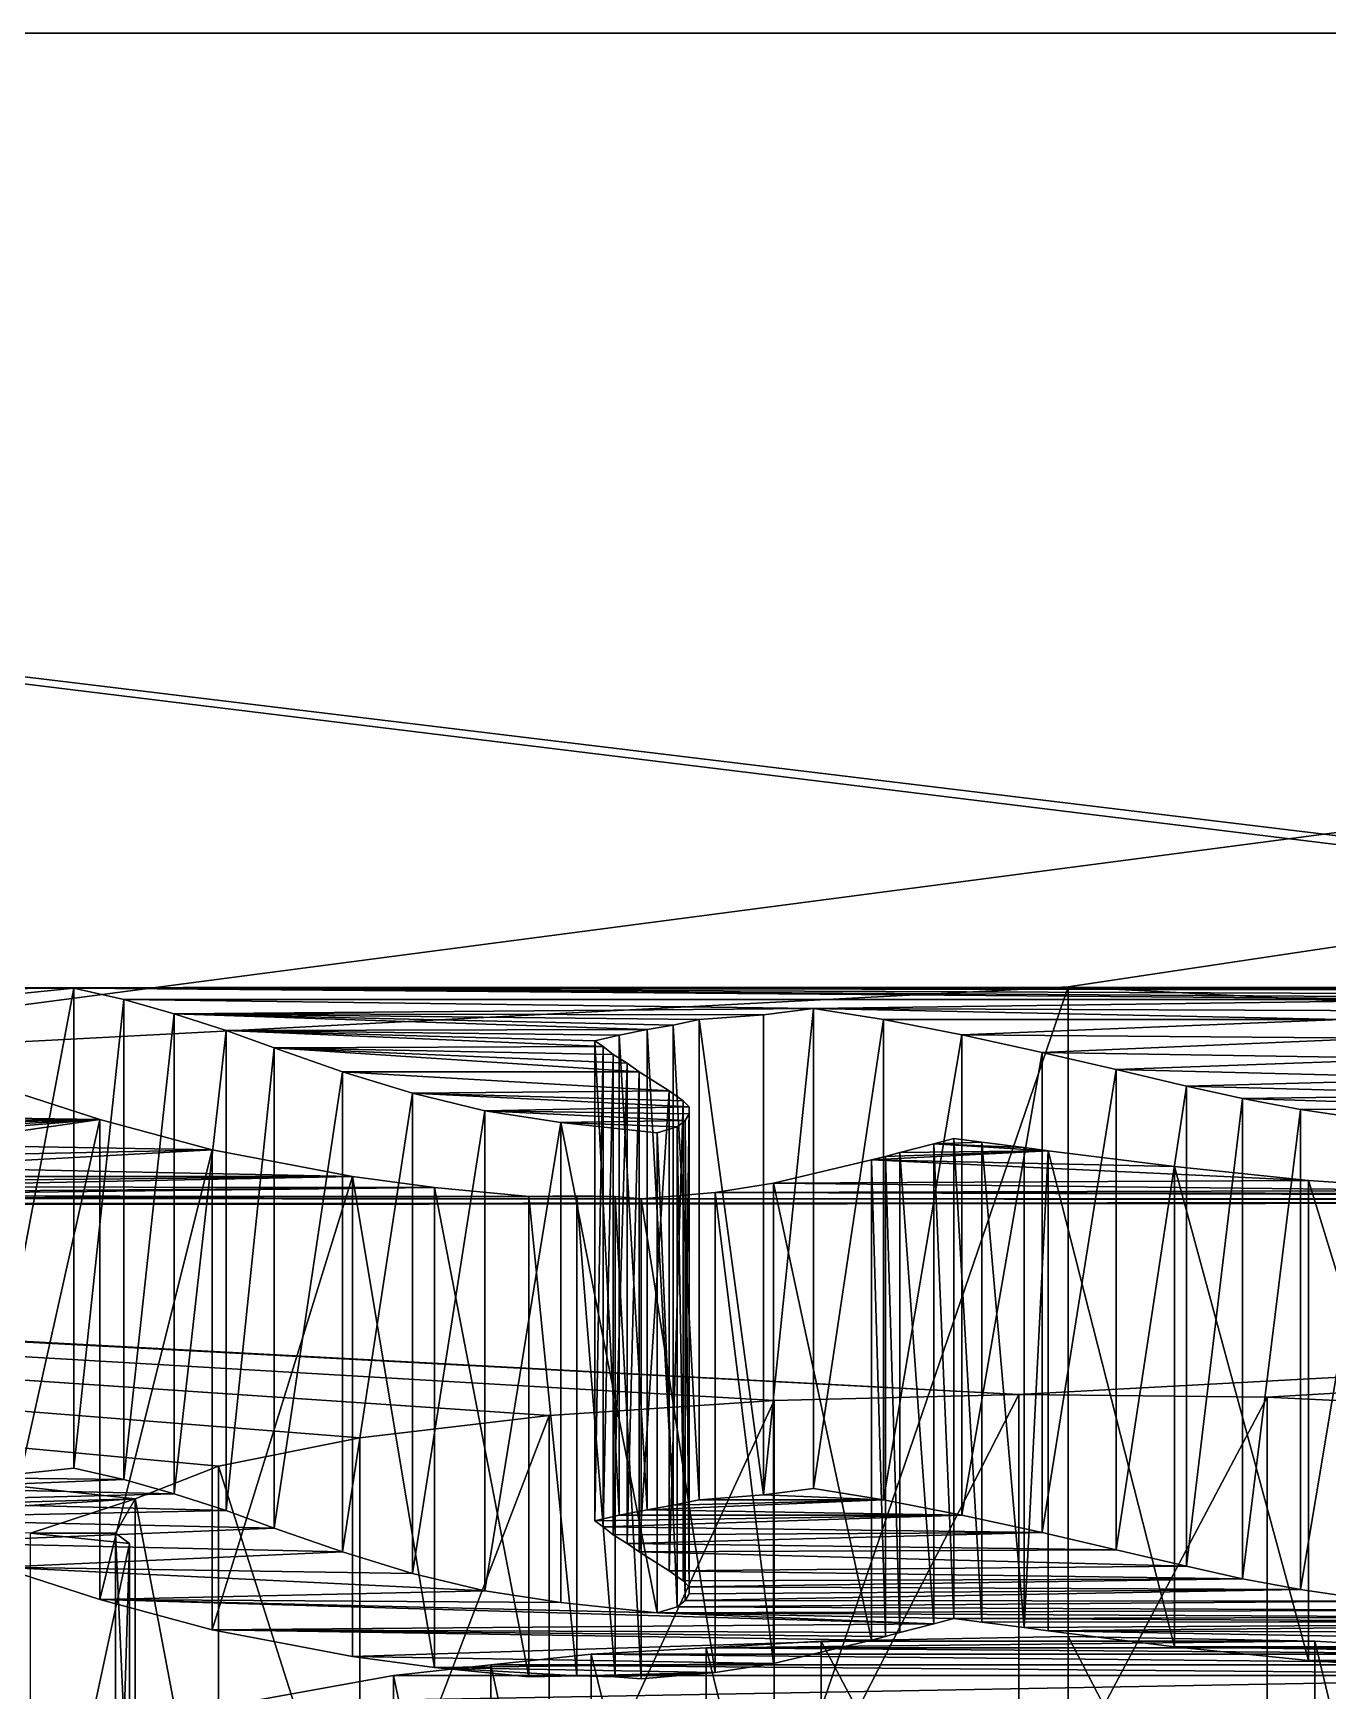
# Model space of a CAD drawing. Extents: x -48.5 to 48.5, y -27 to 68.5.
# Drawn here: x -3.25 to 0.82, y 63.29 to 68.5 of the extents above; entities that cross this region are included whole.
import ezdxf

# ---------------------------------------------------------------- set-up
doc = ezdxf.new("R2010")
doc.units = 0
doc.header["$MEASUREMENT"] = 0
doc.layers.add('STL2DXF', color=7, linetype='Continuous')

msp = doc.modelspace()

# ---------------------------------------------------------------- linework, layer by layer
at = {"layer": 'STL2DXF'}
for points in [[(-10.0756, 65.4965, 53.3657), (-20.0012, 68.5, 75), (4.5083, 65.4991, 53.3845)], [(4.5083, 65.4991, 53.3845), (-20.0012, 68.5, 75), (4.7101, 65.5078, 53.4469)], [(20.0012, 68.5, 75), (4.7101, 65.5078, 53.4469), (-20.0012, 68.5, 75)], [(-20.0012, 68.5, 75), (-4.756, 65.2507, 75), (20.0012, 68.5, 75)], [(20.0012, 68.5, 75), (-4.756, 65.2507, 75), (0, 65.5, 75)], [(20.0012, 68.5, 75), (0, 65.5, 75), (4.756, 65.2507, 75)], [(4.5083, 65.4991, 53.3845), (-3.1273, 65.4956, 53.3595), (-10.0756, 65.4965, 53.3657)], [(-7.2824, 65.4877, 53.3033), (-10.0756, 65.4965, 53.3657), (-3.1273, 65.4956, 53.3595)], [(-3.6585, 54.8083), (0, 65.5, 75), (-4.756, 65.2507, 75)], [(0, 65.5, 75), (-3.6585, 54.8083), (0, 55)], [(4.4058, 65.4954, 53.3579), (-3.1273, 65.4956, 53.3595), (4.5083, 65.4991, 53.3845)], [(0, 55), (4.756, 65.2507, 75), (0, 65.5, 75)], [(-3.1273, 65.4956, 53.3595), (-7.0491, 65.4842, 53.2783), (-7.2824, 65.4877, 53.3033)], [(-3.1273, 65.4956, 53.3595), (-6.4816, 65.472, 53.1909), (-7.0491, 65.4842, 53.2783)], [(-3.4173, 65.4659, 53.1472), (-6.4816, 65.472, 53.1909), (-3.1273, 65.4956, 53.3595)], [(-3.1273, 65.4956, 53.3595), (-3.4173, 63.9556, 53.3586), (-3.4173, 65.4659, 53.1472)], [(-3.4173, 63.9556, 53.3586), (-3.1273, 65.4956, 53.3595), (-3.1273, 63.9853, 53.5709)], [(-2.9696, 65.4606, 53.1097), (-3.1273, 63.9853, 53.5709), (-3.1273, 65.4956, 53.3595)], [(1.3053, 65.4606, 53.1097), (-2.9696, 65.4606, 53.1097), (-3.1273, 65.4956, 53.3595)], [(1.3053, 65.4606, 53.1097), (-3.1273, 65.4956, 53.3595), (1.3872, 65.4659, 53.1472)], [(1.3872, 65.4659, 53.1472), (-3.1273, 65.4956, 53.3595), (1.4692, 65.4772, 53.2284)], [(1.4692, 65.4772, 53.2284), (-3.1273, 65.4956, 53.3595), (4.3128, 65.486, 53.2908)], [(4.3128, 65.486, 53.2908), (-3.1273, 65.4956, 53.3595), (4.4058, 65.4954, 53.3579)], [(-3.1273, 63.9853, 53.5709), (-2.9696, 65.4606, 53.1097), (-2.9696, 63.9503, 53.3212)], [(-2.812, 65.4151, 52.785), (-2.9696, 63.9503, 53.3212), (-2.9696, 65.4606, 53.1097)], [(-0.8007, 65.4318, 52.9037), (-2.812, 65.4151, 52.785), (-2.9696, 65.4606, 53.1097)], [(1.3053, 65.4606, 53.1097), (-0.8007, 65.4318, 52.9037), (-2.9696, 65.4606, 53.1097)], [(1.0972, 65.4248, 52.8537), (-0.8007, 65.4318, 52.9037), (1.3053, 65.4606, 53.1097)], [(-2.9696, 63.9503, 53.3212), (-2.812, 65.4151, 52.785), (-2.812, 63.9049, 52.9965)], [(-0.9583, 65.4117, 52.7601), (-2.812, 65.4151, 52.785), (-0.8007, 65.4318, 52.9037)], [(-1.324, 65.3653, 52.4291), (-2.6481, 65.3627, 52.4104), (-2.812, 65.4151, 52.785)], [(-1.324, 65.3653, 52.4291), (-2.812, 65.4151, 52.785), (-1.242, 65.3793, 52.529)], [(-1.242, 65.3793, 52.529), (-2.812, 65.4151, 52.785), (-1.1601, 65.3968, 52.6539)], [(-1.1601, 65.3968, 52.6539), (-2.812, 65.4151, 52.785), (-0.9583, 65.4117, 52.7601)], [(-2.6481, 65.3627, 52.4104), (-2.812, 63.9049, 52.9965), (-2.812, 65.4151, 52.785)], [(-1.1601, 63.8865, 52.8653), (-1.242, 65.3793, 52.529), (-1.1601, 65.3968, 52.6539)], [(-0.9583, 63.9014, 52.9715), (-1.1601, 65.3968, 52.6539), (-0.9583, 65.4117, 52.7601)], [(-1.1601, 65.3968, 52.6539), (-0.9583, 63.9014, 52.9715), (-1.1601, 63.8865, 52.8653)], [(-0.8007, 65.4318, 52.9037), (-0.9583, 63.9014, 52.9715), (-0.9583, 65.4117, 52.7601)], [(-0.9583, 63.9014, 52.9715), (-0.8007, 65.4318, 52.9037), (-0.8007, 63.9215, 53.1151)], [(-0.58, 65.3968, 52.6539), (-0.8007, 63.9215, 53.1151), (-0.8007, 65.4318, 52.9037)], [(0.8576, 65.3968, 52.6539), (-0.58, 65.3968, 52.6539), (-0.8007, 65.4318, 52.9037)], [(0.8576, 65.3968, 52.6539), (-0.8007, 65.4318, 52.9037), (1.0972, 65.4248, 52.8537)], [(-0.8007, 63.9215, 53.1151), (-0.58, 65.3968, 52.6539), (-0.58, 63.8865, 52.8653)], [(0.8576, 65.3968, 52.6539), (-0.3341, 65.3487, 52.3105), (-0.58, 65.3968, 52.6539)], [(-0.3341, 65.3487, 52.3105), (-0.58, 63.8865, 52.8653), (-0.58, 65.3968, 52.6539)], [(0.9711, 65.3382, 52.2355), (-0.3341, 65.3487, 52.3105), (0.8576, 65.3968, 52.6539)], [(-2.812, 63.9049, 52.9965), (-2.6481, 65.3627, 52.4104), (-2.6481, 63.8524, 52.6218)], [(-1.4123, 65.3478, 52.3042), (-2.6481, 65.3627, 52.4104), (-1.324, 65.3653, 52.4291)], [(-2.4967, 65.3076, 52.017), (-2.6481, 63.8524, 52.6218), (-2.6481, 65.3627, 52.4104)], [(-1.4627, 65.312, 52.0482), (-2.4967, 65.3076, 52.017), (-2.6481, 65.3627, 52.4104)], [(-1.4627, 65.312, 52.0482), (-2.6481, 65.3627, 52.4104), (-1.4879, 65.3304, 52.1793)], [(-1.4879, 65.3304, 52.1793), (-2.6481, 65.3627, 52.4104), (-1.4123, 65.3478, 52.3042)], [(-1.4123, 63.8376, 52.5157), (-1.4879, 65.3304, 52.1793), (-1.4123, 65.3478, 52.3042)], [(-1.324, 63.855, 52.6405), (-1.4123, 65.3478, 52.3042), (-1.324, 65.3653, 52.4291)], [(-1.4123, 65.3478, 52.3042), (-1.324, 63.855, 52.6405), (-1.4123, 63.8376, 52.5157)], [(-1.242, 63.869, 52.7405), (-1.324, 65.3653, 52.4291), (-1.242, 65.3793, 52.529)], [(-1.324, 65.3653, 52.4291), (-1.242, 63.869, 52.7405), (-1.324, 63.855, 52.6405)], [(-1.242, 65.3793, 52.529), (-1.1601, 63.8865, 52.8653), (-1.242, 63.869, 52.7405)], [(-0.58, 63.8865, 52.8653), (-0.3341, 65.3487, 52.3105), (-0.3341, 63.8384, 52.5219)], [(0.9711, 65.3382, 52.2355), (-0.0819, 65.2936, 51.9171), (-0.3341, 65.3487, 52.3105)], [(-0.0819, 65.2936, 51.9171), (-0.3341, 63.8384, 52.5219), (-0.3341, 65.3487, 52.3105)], [(-2.6481, 63.8524, 52.6218), (-2.4967, 65.3076, 52.017), (-2.4967, 63.7974, 52.2284)], [(-1.4312, 65.2866, 51.8671), (-2.4967, 65.3076, 52.017), (-1.4627, 65.312, 52.0482)], [(-1.3492, 65.2324, 51.48), (-2.2824, 65.2324, 51.48), (-2.4967, 65.3076, 52.017)], [(-1.3492, 65.2324, 51.48), (-2.4967, 65.3076, 52.017), (-1.387, 65.2595, 51.6736)], [(-1.387, 65.2595, 51.6736), (-2.4967, 65.3076, 52.017), (-1.4312, 65.2866, 51.8671)], [(-2.2824, 65.2324, 51.48), (-2.4967, 63.7974, 52.2284), (-2.4967, 65.3076, 52.017)], [(-1.4879, 63.8201, 52.3908), (-1.4627, 65.312, 52.0482), (-1.4879, 65.3304, 52.1793)], [(-1.4879, 65.3304, 52.1793), (-1.4123, 63.8376, 52.5157), (-1.4879, 63.8201, 52.3908)], [(-1.4627, 65.312, 52.0482), (-1.4879, 63.8201, 52.3908), (-1.4627, 63.8017, 52.2596)], [(-1.4627, 63.8017, 52.2596), (-1.4312, 65.2866, 51.8671), (-1.4627, 65.312, 52.0482)], [(-0.3341, 63.8384, 52.5219), (-0.0819, 65.2936, 51.9171), (-0.0819, 63.7834, 52.1285)], [(1.1224, 65.2744, 51.7797), (-0.0819, 65.2936, 51.9171), (0.9711, 65.3382, 52.2355)], [(0.1514, 65.2394, 51.5299), (-0.0819, 63.7834, 52.1285), (-0.0819, 65.2936, 51.9171)], [(1.1224, 65.2744, 51.7797), (0.1514, 65.2394, 51.5299), (-0.0819, 65.2936, 51.9171)], [(-1.4312, 65.2866, 51.8671), (-1.4627, 63.8017, 52.2596), (-1.4312, 63.7764, 52.0786)], [(-1.4312, 63.7764, 52.0786), (-1.387, 65.2595, 51.6736), (-1.4312, 65.2866, 51.8671)], [(-1.387, 65.2595, 51.6736), (-1.4312, 63.7764, 52.0786), (-1.387, 63.7493, 51.885)], [(-1.387, 63.7493, 51.885), (-1.3492, 65.2324, 51.48), (-1.387, 65.2595, 51.6736)], [(-0.0819, 63.7834, 52.1285), (0.1514, 65.2394, 51.5299), (0.1514, 63.7292, 51.7414)], [(4.756, 65.2507, 75), (0, 55), (3.6585, 54.8083)], [(1.2737, 65.2115, 51.3301), (0.1514, 65.2394, 51.5299), (1.1224, 65.2744, 51.7797)], [(0.3721, 65.1879, 51.1615), (0.1514, 63.7292, 51.7414), (0.1514, 65.2394, 51.5299)], [(1.2737, 65.2115, 51.3301), (0.3721, 65.1879, 51.1615), (0.1514, 65.2394, 51.5299)], [(-3.0453, 65.083, 50.4122), (-3.7578, 65.0926, 50.4809), (-3.3606, 65.1844, 51.1365)], [(-3.3606, 63.6741, 51.348), (-3.0453, 65.083, 50.4122), (-3.3606, 65.1844, 51.1365)], [(-2.4967, 63.7974, 52.2284), (-2.2824, 65.2324, 51.48), (-2.2824, 63.7222, 51.6914)], [(-1.2546, 65.173, 51.0554), (-2.0617, 65.1651, 50.9992), (-2.2824, 65.2324, 51.48)], [(-1.2546, 65.173, 51.0554), (-2.2824, 65.2324, 51.48), (-1.3492, 65.2324, 51.48)], [(-2.0617, 65.1651, 50.9992), (-2.2824, 63.7222, 51.6914), (-2.2824, 65.2324, 51.48)], [(-1.3492, 65.2324, 51.48), (-1.387, 63.7493, 51.885), (-1.3492, 63.7222, 51.6914)], [(-1.3492, 63.7222, 51.6914), (-1.2546, 65.173, 51.0554), (-1.3492, 65.2324, 51.48)], [(0.1514, 63.7292, 51.7414), (0.3721, 65.1879, 51.1615), (0.3721, 63.6776, 51.373)], [(1.3935, 65.1599, 50.9617), (0.3721, 65.1879, 51.1615), (1.2737, 65.2115, 51.3301)], [(1.3935, 65.1599, 50.9617), (0.5487, 65.1485, 50.8805), (0.3721, 65.1879, 51.1615)], [(0.5487, 65.1485, 50.8805), (0.3721, 63.6776, 51.373), (0.3721, 65.1879, 51.1615)], [(-2.2824, 63.7222, 51.6914), (-2.0617, 65.1651, 50.9992), (-2.0617, 63.6549, 51.2106)], [(-1.2105, 65.1415, 50.8306), (-2.0617, 65.1651, 50.9992), (-1.2546, 65.173, 51.0554)], [(-1.1916, 65.1223, 50.6932), (-1.8347, 65.1101, 50.6058), (-2.0617, 65.1651, 50.9992)], [(-1.1916, 65.1223, 50.6932), (-2.0617, 65.1651, 50.9992), (-1.2105, 65.1415, 50.8306)], [(-1.8347, 65.1101, 50.6058), (-2.0617, 63.6549, 51.2106), (-2.0617, 65.1651, 50.9992)], [(-1.2546, 65.173, 51.0554), (-1.3492, 63.7222, 51.6914), (-1.2546, 63.6627, 51.2668)], [(-1.2546, 63.6627, 51.2668), (-1.2105, 65.1415, 50.8306), (-1.2546, 65.173, 51.0554)], [(-1.2105, 65.1415, 50.8306), (-1.2546, 63.6627, 51.2668), (-1.2105, 63.6313, 51.042)], [(-1.2105, 63.6313, 51.042), (-1.1916, 65.1223, 50.6932), (-1.2105, 65.1415, 50.8306)], [(0.3721, 63.6776, 51.373), (0.5487, 65.1485, 50.8805), (0.5487, 63.6382, 51.092)], [(1.4692, 65.1197, 50.6745), (0.5487, 65.1485, 50.8805), (1.3935, 65.1599, 50.9617)], [(0.7315, 65.1144, 50.637), (0.5487, 63.6382, 51.092), (0.5487, 65.1485, 50.8805)], [(1.4692, 65.1197, 50.6745), (0.7315, 65.1144, 50.637), (0.5487, 65.1485, 50.8805)], [(-3.0453, 65.083, 50.4122), (-3.7515, 65.0786, 50.381), (-3.7578, 65.0926, 50.4809)], [(-3.0453, 65.083, 50.4122), (-3.7073, 65.0646, 50.2811), (-3.7515, 65.0786, 50.381)], [(-3.0453, 65.083, 50.4122), (-3.6506, 65.0515, 50.1874), (-3.7073, 65.0646, 50.2811)], [(-3.0453, 65.083, 50.4122), (-3.6128, 65.0366, 50.0813), (-3.6506, 65.0515, 50.1874)], [(-3.0453, 65.083, 50.4122), (-3.6002, 65.0034, 49.844), (-3.6128, 65.0366, 50.0813)], [(-2.6922, 64.9877, 49.7316), (-3.6002, 65.0034, 49.844), (-3.0453, 65.083, 50.4122)], [(-3.0453, 65.083, 50.4122), (-3.3606, 63.6741, 51.348), (-3.0453, 63.5727, 50.6236)], [(-3.0453, 63.5727, 50.6236), (-2.6922, 64.9877, 49.7316), (-3.0453, 65.083, 50.4122)], [(-2.0617, 63.6549, 51.2106), (-1.8347, 65.1101, 50.6058), (-1.8347, 63.5998, 50.8172)], [(-1.1916, 65.1004, 50.5371), (-1.8347, 65.1101, 50.6058), (-1.1916, 65.1223, 50.6932)], [(-1.5951, 65.0733, 50.3435), (-1.8347, 63.5998, 50.8172), (-1.8347, 65.1101, 50.6058)], [(-1.2042, 65.0795, 50.3872), (-1.5951, 65.0733, 50.3435), (-1.8347, 65.1101, 50.6058)], [(-1.2042, 65.0795, 50.3872), (-1.8347, 65.1101, 50.6058), (-1.1916, 65.1004, 50.5371)], [(-1.2294, 65.0593, 50.2436), (-1.5951, 65.0733, 50.3435), (-1.2042, 65.0795, 50.3872)], [(-1.2042, 63.5692, 50.5987), (-1.2294, 65.0593, 50.2436), (-1.2042, 65.0795, 50.3872)], [(-1.1916, 65.1223, 50.6932), (-1.2105, 63.6313, 51.042), (-1.1916, 63.612, 50.9046)], [(-1.1916, 63.5902, 50.7485), (-1.2042, 65.0795, 50.3872), (-1.1916, 65.1004, 50.5371)], [(-1.2042, 65.0795, 50.3872), (-1.1916, 63.5902, 50.7485), (-1.2042, 63.5692, 50.5987)], [(-1.1916, 63.612, 50.9046), (-1.1916, 65.1004, 50.5371), (-1.1916, 65.1223, 50.6932)], [(-1.1916, 65.1004, 50.5371), (-1.1916, 63.612, 50.9046), (-1.1916, 63.5902, 50.7485)], [(0.5487, 63.6382, 51.092), (0.7315, 65.1144, 50.637), (0.7315, 63.6042, 50.8484)], [(1.4692, 65.1197, 50.6745), (0.9774, 65.0777, 50.3747), (0.7315, 65.1144, 50.637)], [(0.9774, 65.0777, 50.3747), (0.7315, 63.6042, 50.8484), (0.7315, 65.1144, 50.637)], [(-1.8347, 63.5998, 50.8172), (-1.5951, 65.0733, 50.3435), (-1.5951, 63.5631, 50.555)], [(-1.5951, 65.0733, 50.3435), (-1.2925, 63.5307, 50.3239), (-1.5951, 63.5631, 50.555)], [(-1.2925, 63.5307, 50.3239), (-1.5951, 65.0733, 50.3435), (-1.2925, 65.041, 50.1125)], [(-1.5951, 65.0733, 50.3435), (-1.2294, 65.0593, 50.2436), (-1.2925, 65.041, 50.1125)], [(-1.2294, 63.5491, 50.4551), (-1.2925, 65.041, 50.1125), (-1.2294, 65.0593, 50.2436)], [(-1.2925, 65.041, 50.1125), (-1.2294, 63.5491, 50.4551), (-1.2925, 63.5307, 50.3239)], [(-1.2294, 65.0593, 50.2436), (-1.2042, 63.5692, 50.5987), (-1.2294, 63.5491, 50.4551)], [(0.7315, 63.6042, 50.8484), (0.9774, 65.0777, 50.3747), (0.9774, 63.5674, 50.5862)], [(-2.2508, 64.9037, 49.1321), (-3.6758, 64.9326, 49.3382), (-2.6922, 64.9877, 49.7316)], [(-2.6922, 64.9877, 49.7316), (-3.6758, 64.9326, 49.3382), (-3.6317, 64.9676, 49.588)], [(-2.6922, 64.9877, 49.7316), (-3.6317, 64.9676, 49.588), (-3.6002, 65.0034, 49.844)], [(-2.6922, 64.9877, 49.7316), (-3.0453, 63.5727, 50.6236), (-2.6922, 63.4774, 49.943)], [(-2.6922, 63.4774, 49.943), (-2.2508, 64.9037, 49.1321), (-2.6922, 64.9877, 49.7316)], [(0.3343, 64.9343, 49.3507), (-0.6178, 64.9553, 49.5005), (-0.063, 64.9842, 49.7066)], [(-0.063, 64.9842, 49.7066), (-0.6178, 64.9553, 49.5005), (-0.5737, 64.9667, 49.5817)], [(-0.063, 64.9842, 49.7066), (-0.5737, 64.9667, 49.5817), (-0.5295, 64.9789, 49.6691)], [(-0.5737, 64.9667, 49.5817), (-0.5295, 63.4687, 49.8806), (-0.5295, 64.9789, 49.6691)], [(-0.5295, 64.9789, 49.6691), (-0.4223, 63.4958, 50.0742), (-0.4223, 65.006, 49.8627)], [(-0.063, 64.9842, 49.7066), (-0.5295, 64.9789, 49.6691), (-0.4223, 65.006, 49.8627)], [(-0.4223, 63.4958, 50.0742), (-0.5295, 64.9789, 49.6691), (-0.5295, 63.4687, 49.8806)], [(-0.271, 65.0113, 49.9002), (-0.4223, 65.006, 49.8627), (-0.3593, 65.0226, 49.9814)], [(-0.4223, 65.006, 49.8627), (-0.3593, 63.5124, 50.1928), (-0.3593, 65.0226, 49.9814)], [(-0.1386, 64.9947, 49.7815), (-0.4223, 65.006, 49.8627), (-0.271, 65.0113, 49.9002)], [(-0.063, 64.9842, 49.7066), (-0.4223, 65.006, 49.8627), (-0.1386, 64.9947, 49.7815)], [(-0.3593, 63.5124, 50.1928), (-0.4223, 65.006, 49.8627), (-0.4223, 63.4958, 50.0742)], [(-0.271, 63.501, 50.1116), (-0.3593, 65.0226, 49.9814), (-0.3593, 63.5124, 50.1928)], [(-0.3593, 65.0226, 49.9814), (-0.271, 63.501, 50.1116), (-0.271, 65.0113, 49.9002)], [(-0.1386, 63.4844, 49.993), (-0.271, 65.0113, 49.9002), (-0.271, 63.501, 50.1116)], [(-0.271, 65.0113, 49.9002), (-0.1386, 63.4844, 49.993), (-0.1386, 64.9947, 49.7815)], [(-0.1386, 63.4844, 49.993), (-0.063, 64.9842, 49.7066), (-0.1386, 64.9947, 49.7815)], [(-0.063, 64.9842, 49.7066), (-0.1386, 63.4844, 49.993), (-0.063, 63.4739, 49.918)], [(0.3343, 63.4241, 49.5621), (-0.063, 64.9842, 49.7066), (-0.063, 63.4739, 49.918)], [(-0.063, 64.9842, 49.7066), (0.3343, 63.4241, 49.5621), (0.3343, 64.9343, 49.3507)], [(-2.2508, 64.9037, 49.1321), (-3.7136, 64.9029, 49.1259), (-3.6758, 64.9326, 49.3382)], [(0.7567, 64.8906, 49.0385), (-0.9268, 64.8819, 48.976), (-0.6178, 64.9553, 49.5005)], [(-0.9268, 64.8819, 48.976), (-0.6178, 63.445, 49.712), (-0.6178, 64.9553, 49.5005)], [(-0.6178, 64.9553, 49.5005), (-0.5737, 63.4564, 49.7932), (-0.5737, 64.9667, 49.5817)], [(0.7567, 64.8906, 49.0385), (-0.6178, 64.9553, 49.5005), (0.3343, 64.9343, 49.3507)], [(-0.5737, 63.4564, 49.7932), (-0.6178, 64.9553, 49.5005), (-0.6178, 63.445, 49.712)], [(-0.5295, 63.4687, 49.8806), (-0.5737, 64.9667, 49.5817), (-0.5737, 63.4564, 49.7932)], [(0.7567, 63.3804, 49.2499), (0.3343, 64.9343, 49.3507), (0.3343, 63.4241, 49.5621)], [(0.3343, 64.9343, 49.3507), (0.7567, 63.3804, 49.2499), (0.7567, 64.8906, 49.0385)], [(-1.9923, 64.869, 48.8839), (-3.8902, 64.8705, 48.8949), (-2.2508, 64.9037, 49.1321)], [(-2.2508, 64.9037, 49.1321), (-3.8902, 64.8705, 48.8949), (-3.8145, 64.8871, 49.0135)], [(-2.2508, 64.9037, 49.1321), (-3.8145, 64.8871, 49.0135), (-3.7136, 64.9029, 49.1259)], [(-2.2508, 64.9037, 49.1321), (-2.6922, 63.4774, 49.943), (-2.2508, 63.3935, 49.3436)], [(-1.9923, 63.3587, 49.0954), (-2.2508, 64.9037, 49.1321), (-2.2508, 63.3935, 49.3436)], [(-2.2508, 64.9037, 49.1321), (-1.9923, 63.3587, 49.0954), (-1.9923, 64.869, 48.8839)], [(-1.1096, 64.8535, 48.7731), (-0.9268, 63.3716, 49.1875), (-0.9268, 64.8819, 48.976)], [(1.2296, 64.8592, 48.8137), (-1.1096, 64.8535, 48.7731), (-0.9268, 64.8819, 48.976)], [(1.2296, 64.8592, 48.8137), (-0.9268, 64.8819, 48.976), (0.7567, 64.8906, 49.0385)], [(-0.6178, 63.445, 49.712), (-0.9268, 64.8819, 48.976), (-0.9268, 63.3716, 49.1875)], [(1.2296, 63.3489, 49.0251), (0.7567, 64.8906, 49.0385), (0.7567, 63.3804, 49.2499)], [(0.7567, 64.8906, 49.0385), (1.2296, 63.3489, 49.0251), (1.2296, 64.8592, 48.8137)], [(-4.7631, 63.8372, 41.6945), (-11.5825, 64.8216, 48.5452), (-2.9339, 63.8894, 42.067)], [(-2.9339, 63.8894, 42.067), (-11.5825, 64.8216, 48.5452), (-2.6719, 63.9917, 42.7979)], [(-2.6719, 63.9917, 42.7979), (-11.5825, 64.8216, 48.5452), (-2.2278, 64.0811, 43.4367)], [(-2.2278, 64.0811, 43.4367), (-11.5825, 64.8216, 48.5452), (-1.6318, 64.1516, 43.9399)], [(-1.6318, 64.1516, 43.9399), (-11.5825, 64.8216, 48.5452), (-11.4816, 64.8154, 48.5015)], [(11.1476, 64.8268, 48.5826), (-0.1545, 64.218, 44.414), (-11.2231, 64.8091, 48.4562)], [(11.1476, 64.8268, 48.5826), (-11.2231, 64.8091, 48.4562), (-10.9015, 64.8146, 48.4952)], [(-10.9015, 64.8146, 48.4952), (-4.7414, 64.8338, 48.6326), (11.1476, 64.8268, 48.5826)], [(-4.2685, 64.8426, 48.695), (-1.696, 64.8399, 48.6763), (-4.7414, 64.8338, 48.6326)], [(-4.7414, 64.8338, 48.6326), (-1.4249, 64.8399, 48.6763), (-1.3429, 64.8329, 48.6263)], [(-1.4249, 64.8399, 48.6763), (-4.7414, 64.8338, 48.6326), (-1.696, 64.8399, 48.6763)], [(11.1476, 64.8268, 48.5826), (-4.7414, 64.8338, 48.6326), (-1.3429, 64.8329, 48.6263)], [(-1.696, 64.8399, 48.6763), (-4.2685, 64.8426, 48.695), (-1.9923, 64.869, 48.8839)], [(-1.9923, 64.869, 48.8839), (-4.2685, 64.8426, 48.695), (-4.0604, 64.8535, 48.7731)], [(-1.9923, 64.869, 48.8839), (-4.0604, 64.8535, 48.7731), (-3.8902, 64.8705, 48.8949)], [(-1.696, 63.3297, 48.8877), (-1.9923, 64.869, 48.8839), (-1.9923, 63.3587, 49.0954)], [(-1.9923, 64.869, 48.8839), (-1.696, 63.3297, 48.8877), (-1.696, 64.8399, 48.6763)], [(-1.4249, 64.8399, 48.6763), (-1.696, 64.8399, 48.6763), (-1.5447, 64.8426, 48.695)], [(-1.696, 64.8399, 48.6763), (-1.5447, 63.3323, 48.9065), (-1.5447, 64.8426, 48.695)], [(-1.5447, 63.3323, 48.9065), (-1.696, 64.8399, 48.6763), (-1.696, 63.3297, 48.8877)], [(-1.4249, 63.3297, 48.8877), (-1.5447, 64.8426, 48.695), (-1.5447, 63.3323, 48.9065)], [(-1.5447, 64.8426, 48.695), (-1.4249, 63.3297, 48.8877), (-1.4249, 64.8399, 48.6763)], [(-1.3429, 63.3227, 48.8378), (-1.4249, 64.8399, 48.6763), (-1.4249, 63.3297, 48.8877)], [(-1.4249, 64.8399, 48.6763), (-1.3429, 63.3227, 48.8378), (-1.3429, 64.8329, 48.6263)], [(-1.3429, 64.8329, 48.6263), (-1.1096, 63.3432, 48.9845), (-1.1096, 64.8535, 48.7731)], [(5.6621, 64.8329, 48.6263), (-1.3429, 64.8329, 48.6263), (-1.1096, 64.8535, 48.7731)], [(-1.1096, 63.3432, 48.9845), (-1.3429, 64.8329, 48.6263), (-1.3429, 63.3227, 48.8378)], [(11.1476, 64.8268, 48.5826), (-1.3429, 64.8329, 48.6263), (5.8954, 64.8318, 48.6185)], [(-1.3429, 64.8329, 48.6263), (5.6621, 64.8329, 48.6263), (5.8954, 64.8318, 48.6185)], [(1.485, 64.8498, 48.7466), (-1.1096, 64.8535, 48.7731), (1.2296, 64.8592, 48.8137)], [(-0.9268, 63.3716, 49.1875), (-1.1096, 64.8535, 48.7731), (-1.1096, 63.3432, 48.9845)], [(5.6621, 64.8329, 48.6263), (-1.1096, 64.8535, 48.7731), (1.7592, 64.846, 48.72)], [(1.7592, 64.846, 48.72), (-1.1096, 64.8535, 48.7731), (1.485, 64.8498, 48.7466)], [(11.1476, 64.8268, 48.5826), (0.6262, 64.2093, 44.3525), (-0.1545, 64.218, 44.414)], [(11.1476, 64.8268, 48.5826), (1.3642, 64.173, 44.093), (0.6262, 64.2093, 44.3525)], [(-1.6318, 64.1516, 43.9399), (-11.4816, 64.8154, 48.5015), (-0.9247, 64.1983, 44.2733)], [(-0.9247, 64.1983, 44.2733), (-11.4816, 64.8154, 48.5015), (-0.1545, 64.218, 44.414)], [(-0.1545, 64.218, 44.414), (-11.4816, 64.8154, 48.5015), (-11.2231, 64.8091, 48.4562)], [(-0.9247, 64.1983, 44.2733), (-1.6318, 62.6661, 44.1479), (-1.6318, 64.1516, 43.9399)], [(-1.6318, 62.6661, 44.1479), (-0.9247, 64.1983, 44.2733), (-0.9247, 62.7127, 44.4812)], [(-0.1545, 64.218, 44.414), (-0.9247, 62.7127, 44.4812), (-0.9247, 64.1983, 44.2733)], [(-0.9247, 62.7127, 44.4812), (-0.1545, 64.218, 44.414), (-0.1545, 62.7324, 44.6219)], [(0.6262, 64.2093, 44.3525), (-0.1545, 62.7324, 44.6219), (-0.1545, 64.218, 44.414)], [(-0.1545, 62.7324, 44.6219), (0.6262, 64.2093, 44.3525), (0.6262, 62.7238, 44.5604)], [(1.3642, 64.173, 44.093), (0.6262, 62.7238, 44.5604), (0.6262, 64.2093, 44.3525)], [(-1.6318, 64.1516, 43.9399), (-2.2278, 62.5956, 43.6447), (-2.2278, 64.0811, 43.4367)], [(-2.2278, 62.5956, 43.6447), (-1.6318, 64.1516, 43.9399), (-1.6318, 62.6661, 44.1479)], [(0.6262, 62.7238, 44.5604), (1.3642, 64.173, 44.093), (1.3642, 62.6875, 44.3009)], [(-2.2278, 62.5956, 43.6447), (-2.6719, 63.9917, 42.7979), (-2.2278, 64.0811, 43.4367)], [(-2.9696, 63.9503, 53.3212), (-3.4173, 63.9556, 53.3586), (-3.1273, 63.9853, 53.5709)], [(-2.6719, 62.5062, 43.0059), (-2.9339, 63.8894, 42.067), (-2.6719, 63.9917, 42.7979)], [(-2.6719, 63.9917, 42.7979), (-2.2278, 62.5956, 43.6447), (-2.6719, 62.5062, 43.0059)], [(-2.9696, 63.9503, 53.3212), (-3.6317, 63.9224, 53.1214), (-3.4173, 63.9556, 53.3586)], [(-2.812, 63.9049, 52.9965), (-3.6317, 63.9224, 53.1214), (-2.9696, 63.9503, 53.3212)], [(-2.9339, 63.8894, 42.067), (-3.9867, 63.8231, 41.5932), (-4.7631, 63.8372, 41.6945)], [(-2.9339, 63.8894, 42.067), (-3.2631, 63.7815, 41.2964), (-3.9867, 63.8231, 41.5932)], [(-2.6481, 63.8524, 52.6218), (-3.8587, 63.8271, 52.4407), (-3.7767, 63.8813, 52.8279)], [(-2.812, 63.9049, 52.9965), (-3.7767, 63.8813, 52.8279), (-3.6317, 63.9224, 53.1214)], [(-2.6481, 63.8524, 52.6218), (-3.7767, 63.8813, 52.8279), (-2.812, 63.9049, 52.9965)], [(-2.996, 63.7811, 41.2938), (-3.2631, 63.7815, 41.2964), (-2.9339, 63.8894, 42.067)], [(-2.9339, 62.4039, 42.275), (-2.996, 63.7811, 41.2938), (-2.9339, 63.8894, 42.067)], [(-2.9339, 63.8894, 42.067), (-2.6719, 62.5062, 43.0059), (-2.9339, 62.4039, 42.275)], [(-0.3341, 63.8384, 52.5219), (-1.324, 63.855, 52.6405), (-0.58, 63.8865, 52.8653)], [(-0.58, 63.8865, 52.8653), (-1.324, 63.855, 52.6405), (-1.242, 63.869, 52.7405)], [(-0.58, 63.8865, 52.8653), (-1.242, 63.869, 52.7405), (-1.1601, 63.8865, 52.8653)], [(-0.58, 63.8865, 52.8653), (-1.1601, 63.8865, 52.8653), (-0.9583, 63.9014, 52.9715)], [(-0.58, 63.8865, 52.8653), (-0.9583, 63.9014, 52.9715), (-0.8007, 63.9215, 53.1151)], [(-2.4967, 63.7974, 52.2284), (-3.8587, 63.8271, 52.4407), (-2.6481, 63.8524, 52.6218)], [(-0.3341, 63.8384, 52.5219), (-1.4627, 63.8017, 52.2596), (-1.4879, 63.8201, 52.3908)], [(-0.3341, 63.8384, 52.5219), (-1.4879, 63.8201, 52.3908), (-1.4123, 63.8376, 52.5157)], [(-0.0819, 63.7834, 52.1285), (-1.4627, 63.8017, 52.2596), (-0.3341, 63.8384, 52.5219)], [(-0.3341, 63.8384, 52.5219), (-1.4123, 63.8376, 52.5157), (-1.324, 63.855, 52.6405)], [(-2.4967, 63.7974, 52.2284), (-3.6002, 63.7519, 51.9037), (-3.8587, 63.8271, 52.4407)], [(-2.2824, 63.7222, 51.6914), (-3.6002, 63.7519, 51.9037), (-2.4967, 63.7974, 52.2284)], [(-2.9525, 63.7485, 41.0604), (-3.2631, 62.296, 41.5044), (-3.2631, 63.7815, 41.2964)], [(-3.2631, 63.7815, 41.2964), (-2.996, 63.7811, 41.2938), (-2.9525, 63.7485, 41.0604)], [(-2.996, 62.2956, 41.5018), (-2.9525, 63.7485, 41.0604), (-2.996, 63.7811, 41.2938)], [(-2.996, 63.7811, 41.2938), (-2.9339, 62.4039, 42.275), (-2.996, 62.2956, 41.5018)], [(-0.0819, 63.7834, 52.1285), (-1.4312, 63.7764, 52.0786), (-1.4627, 63.8017, 52.2596)], [(-0.0819, 63.7834, 52.1285), (-1.387, 63.7493, 51.885), (-1.4312, 63.7764, 52.0786)], [(0.1514, 63.7292, 51.7414), (-1.387, 63.7493, 51.885), (-0.0819, 63.7834, 52.1285)], [(-2.2824, 63.7222, 51.6914), (-3.3606, 63.6741, 51.348), (-3.6002, 63.7519, 51.9037)], [(-3.2631, 62.296, 41.5044), (-2.9525, 63.7485, 41.0604), (-2.9525, 62.2629, 41.2684)], [(-2.9525, 63.7485, 41.0604), (-2.996, 62.2956, 41.5018), (-2.9525, 62.2629, 41.2684)], [(0.1514, 63.7292, 51.7414), (-1.3492, 63.7222, 51.6914), (-1.387, 63.7493, 51.885)], [(0.3721, 63.6776, 51.373), (-1.3492, 63.7222, 51.6914), (0.1514, 63.7292, 51.7414)], [(-2.0617, 63.6549, 51.2106), (-3.3606, 63.6741, 51.348), (-2.2824, 63.7222, 51.6914)], [(-1.8347, 63.5998, 50.8172), (-3.0453, 63.5727, 50.6236), (-3.3606, 63.6741, 51.348)], [(-1.8347, 63.5998, 50.8172), (-3.3606, 63.6741, 51.348), (-2.0617, 63.6549, 51.2106)], [(0.3721, 63.6776, 51.373), (-1.2546, 63.6627, 51.2668), (-1.3492, 63.7222, 51.6914)], [(0.5487, 63.6382, 51.092), (-1.2546, 63.6627, 51.2668), (0.3721, 63.6776, 51.373)], [(0.5487, 63.6382, 51.092), (-1.2105, 63.6313, 51.042), (-1.2546, 63.6627, 51.2668)], [(0.5487, 63.6382, 51.092), (-1.1916, 63.612, 50.9046), (-1.2105, 63.6313, 51.042)], [(0.7315, 63.6042, 50.8484), (-1.1916, 63.612, 50.9046), (0.5487, 63.6382, 51.092)], [(-1.5951, 63.5631, 50.555), (-3.0453, 63.5727, 50.6236), (-1.8347, 63.5998, 50.8172)], [(-0.4223, 63.4958, 50.0742), (-2.6922, 63.4774, 49.943), (-3.0453, 63.5727, 50.6236)], [(-0.4223, 63.4958, 50.0742), (-3.0453, 63.5727, 50.6236), (-1.2925, 63.5307, 50.3239)], [(-1.2925, 63.5307, 50.3239), (-3.0453, 63.5727, 50.6236), (-1.5951, 63.5631, 50.555)], [(0.9774, 63.5674, 50.5862), (-1.2294, 63.5491, 50.4551), (-1.2042, 63.5692, 50.5987)], [(1.1981, 63.5395, 50.3864), (-1.2294, 63.5491, 50.4551), (0.9774, 63.5674, 50.5862)], [(0.9774, 63.5674, 50.5862), (-1.2042, 63.5692, 50.5987), (0.7315, 63.6042, 50.8484)], [(0.7315, 63.6042, 50.8484), (-1.2042, 63.5692, 50.5987), (-1.1916, 63.5902, 50.7485)], [(0.7315, 63.6042, 50.8484), (-1.1916, 63.5902, 50.7485), (-1.1916, 63.612, 50.9046)], [(1.1981, 63.5395, 50.3864), (-1.2925, 63.5307, 50.3239), (-1.2294, 63.5491, 50.4551)], [(-1.2925, 63.5307, 50.3239), (1.1981, 63.5395, 50.3864), (1.4062, 63.5176, 50.2303)], [(-0.4223, 63.4958, 50.0742), (-1.2925, 63.5307, 50.3239), (-0.3593, 63.5124, 50.1928)], [(-0.3593, 63.5124, 50.1928), (-1.2925, 63.5307, 50.3239), (1.4062, 63.5176, 50.2303)], [(1.6016, 63.5036, 50.1304), (-0.3593, 63.5124, 50.1928), (1.4062, 63.5176, 50.2303)], [(-0.5295, 63.4687, 49.8806), (-2.6922, 63.4774, 49.943), (-0.4223, 63.4958, 50.0742)], [(-0.6178, 63.445, 49.712), (-2.2508, 63.3935, 49.3436), (-2.6922, 63.4774, 49.943)], [(-0.6178, 63.445, 49.712), (-2.6922, 63.4774, 49.943), (-0.5737, 63.4564, 49.7932)], [(-0.5737, 63.4564, 49.7932), (-2.6922, 63.4774, 49.943), (-0.5295, 63.4687, 49.8806)], [(1.6016, 63.5036, 50.1304), (-0.271, 63.501, 50.1116), (-0.3593, 63.5124, 50.1928)], [(2.7555, 63.5027, 50.1241), (-0.271, 63.501, 50.1116), (1.6016, 63.5036, 50.1304)], [(2.7555, 63.5027, 50.1241), (-0.1386, 63.4844, 49.993), (-0.271, 63.501, 50.1116)], [(2.7555, 63.5027, 50.1241), (-0.063, 63.4739, 49.918), (-0.1386, 63.4844, 49.993)], [(2.6483, 63.4643, 49.8494), (-0.063, 63.4739, 49.918), (2.7555, 63.5027, 50.1241)], [(2.5159, 63.4267, 49.5809), (0.3343, 63.4241, 49.5621), (-0.063, 63.4739, 49.918)], [(2.5159, 63.4267, 49.5809), (-0.063, 63.4739, 49.918), (2.6483, 63.4643, 49.8494)], [(-0.9268, 63.3716, 49.1875), (-2.2508, 63.3935, 49.3436), (-0.6178, 63.445, 49.712)], [(-1.5, 63.4002, 38.573), (-1.1383, 61.9355, 38.9293), (-1.1383, 63.421, 38.7214)], [(1.5, 63.4002, 38.573), (-1.5, 63.4002, 38.573), (-1.1383, 63.421, 38.7214)], [(-1.1383, 63.421, 38.7214), (-0.7765, 61.9563, 39.0778), (-0.7765, 63.4418, 38.8698)], [(1.1385, 63.421, 38.7213), (-1.1383, 63.421, 38.7214), (0.7765, 63.4418, 38.8698)], [(0.7765, 63.4418, 38.8698), (-1.1383, 63.421, 38.7214), (-0.7765, 63.4418, 38.8698)], [(-0.7765, 61.9563, 39.0778), (-1.1383, 63.421, 38.7214), (-1.1383, 61.9355, 38.9293)], [(1.5, 63.4002, 38.573), (-1.1383, 63.421, 38.7214), (1.1385, 63.421, 38.7213)], [(-0.7765, 63.4418, 38.8698), (0, 61.9704, 39.179), (0, 63.4559, 38.971)], [(0.7765, 63.4418, 38.8698), (-0.7765, 63.4418, 38.8698), (0, 63.4559, 38.971)], [(0, 61.9704, 39.179), (-0.7765, 63.4418, 38.8698), (-0.7765, 61.9563, 39.0778)], [(0.7765, 61.9563, 39.0778), (0, 63.4559, 38.971), (0, 61.9704, 39.179)], [(0, 63.4559, 38.971), (0.7765, 61.9563, 39.0778), (0.7765, 63.4418, 38.8698)], [(2.4528, 63.411, 49.4685), (0.3343, 63.4241, 49.5621), (2.5159, 63.4267, 49.5809)], [(2.3898, 63.3926, 49.3373), (0.7567, 63.3804, 49.2499), (0.3343, 63.4241, 49.5621)], [(2.3898, 63.3926, 49.3373), (0.3343, 63.4241, 49.5621), (2.4528, 63.411, 49.4685)], [(1.1385, 61.9355, 38.9293), (0.7765, 63.4418, 38.8698), (0.7765, 61.9563, 39.0778)], [(0.7765, 63.4418, 38.8698), (1.1385, 61.9355, 38.9293), (1.1385, 63.421, 38.7213)], [(-0.9268, 63.3716, 49.1875), (-1.9923, 63.3587, 49.0954), (-2.2508, 63.3935, 49.3436)], [(-2.1213, 63.3341, 38.1008), (-1.815, 61.8812, 38.5416), (-1.815, 63.3667, 38.3336)], [(2.1213, 63.3341, 38.1008), (-2.1213, 63.3341, 38.1008), (-1.815, 63.3667, 38.3336)], [(-1.1096, 63.3432, 48.9845), (-1.9923, 63.3587, 49.0954), (-0.9268, 63.3716, 49.1875)], [(-1.9923, 63.3587, 49.0954), (-1.5447, 63.3323, 48.9065), (-1.696, 63.3297, 48.8877)], [(-1.5447, 63.3323, 48.9065), (-1.9923, 63.3587, 49.0954), (-1.1096, 63.3432, 48.9845)], [(-1.815, 63.3667, 38.3336), (-1.5, 61.9147, 38.781), (-1.5, 63.4002, 38.573)], [(1.815, 63.3667, 38.3336), (-1.815, 63.3667, 38.3336), (-1.5, 63.4002, 38.573)], [(-1.5, 61.9147, 38.781), (-1.815, 63.3667, 38.3336), (-1.815, 61.8812, 38.5416)], [(2.1213, 63.3341, 38.1008), (-1.815, 63.3667, 38.3336), (1.815, 63.3667, 38.3336)], [(-1.1383, 61.9355, 38.9293), (-1.5, 63.4002, 38.573), (-1.5, 61.9147, 38.781)], [(1.815, 63.3667, 38.3336), (-1.5, 63.4002, 38.573), (1.5, 63.4002, 38.573)], [(2.1691, 63.3655, 49.1438), (0.7567, 63.3804, 49.2499), (2.3898, 63.3926, 49.3373)], [(2.1691, 63.3655, 49.1438), (1.2296, 63.3489, 49.0251), (0.7567, 63.3804, 49.2499)], [(-2.5981, 63.248, 37.4855), (-2.1213, 61.8486, 38.3088), (-2.1213, 63.3341, 38.1008)], [(2.5981, 63.248, 37.4855), (-2.5981, 63.248, 37.4855), (2.1213, 63.3341, 38.1008)], [(2.1213, 63.3341, 38.1008), (-2.5981, 63.248, 37.4855), (-2.1213, 63.3341, 38.1008)], [(-1.815, 61.8812, 38.5416), (-2.1213, 63.3341, 38.1008), (-2.1213, 61.8486, 38.3088)], [(-1.1096, 63.3432, 48.9845), (-1.4249, 63.3297, 48.8877), (-1.5447, 63.3323, 48.9065)], [(-1.4249, 63.3297, 48.8877), (-1.1096, 63.3432, 48.9845), (-1.3429, 63.3227, 48.8378)]]:
    msp.add_3dface(points, dxfattribs=at)

doc.saveas('drawing.dxf')
